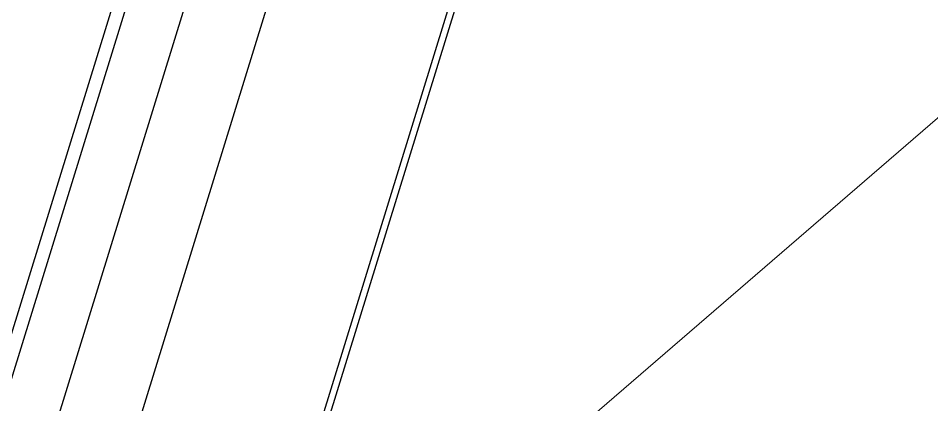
# Model space of a CAD drawing. Header units: inches. Extents: x -219 to 252, y -99 to 210.
# Drawn here: x 41.72 to 54.97, y -32.9 to -27.3 of the extents above; entities that cross this region are included whole.
import ezdxf

# ---------------------------------------------------------------- set-up
doc = ezdxf.new("R2010")
doc.units = ezdxf.units.IN
doc.header["$MEASUREMENT"] = 0
doc.layers.add('from', color=7, linetype='Continuous')

# ---------------------------------------------------------------- blocks, each defined once
blk = doc.blocks.new('block 3323')
at = {"color": 7, "lineweight": 25, "true_color": 0xffffff}
blk.add_lwpolyline([(29.399, -71.417), (46.529, -15.987)], dxfattribs=at)
blk = doc.blocks.new('block 3324')
at = {"color": 7, "lineweight": 25, "true_color": 0xffffff}
blk.add_lwpolyline([(46.859, -15.56), (29.669, -71.185)], dxfattribs=at)
blk = doc.blocks.new('block 3325')
at = {"color": 7, "lineweight": 25, "true_color": 0xffffff}
blk.add_lwpolyline([(30.568, -71.039), (47.668, -15.703)], dxfattribs=at)
blk = doc.blocks.new('block 3326')
at = {"color": 7, "lineweight": 25, "true_color": 0xffffff}
blk.add_lwpolyline([(48.314, -17.458), (31.28, -72.58)], dxfattribs=at)
blk = doc.blocks.new('block 3347')
at = {"color": 7, "lineweight": 25, "true_color": 0xffffff}
blk.add_lwpolyline([(32.815, -76.167), (49.53, -22.079)], dxfattribs=at)
blk = doc.blocks.new('block 3348')
at = {"color": 7, "lineweight": 25, "true_color": 0xffffff}
blk.add_lwpolyline([(49.527, -22.394), (32.812, -76.482)], dxfattribs=at)
blk = doc.blocks.new('block 4255')
at = {"layer": 'from', "color": 4, "lineweight": 13, "true_color": 0x00ffff}
blk.add_lwpolyline([(49.414, -33.607), (70.994, -15.013)], dxfattribs=at)

msp = doc.modelspace()

# ---------------------------------------------------------------- block references
for name in ['block 3324', 'block 3325', 'block 3323', 'block 3326', 'block 3347', 'block 3348']:
    msp.add_blockref(name, (0, 0))
at = {"layer": 'from'}
msp.add_blockref('block 4255', (0, 0), dxfattribs=at)

doc.saveas('drawing.dxf')
